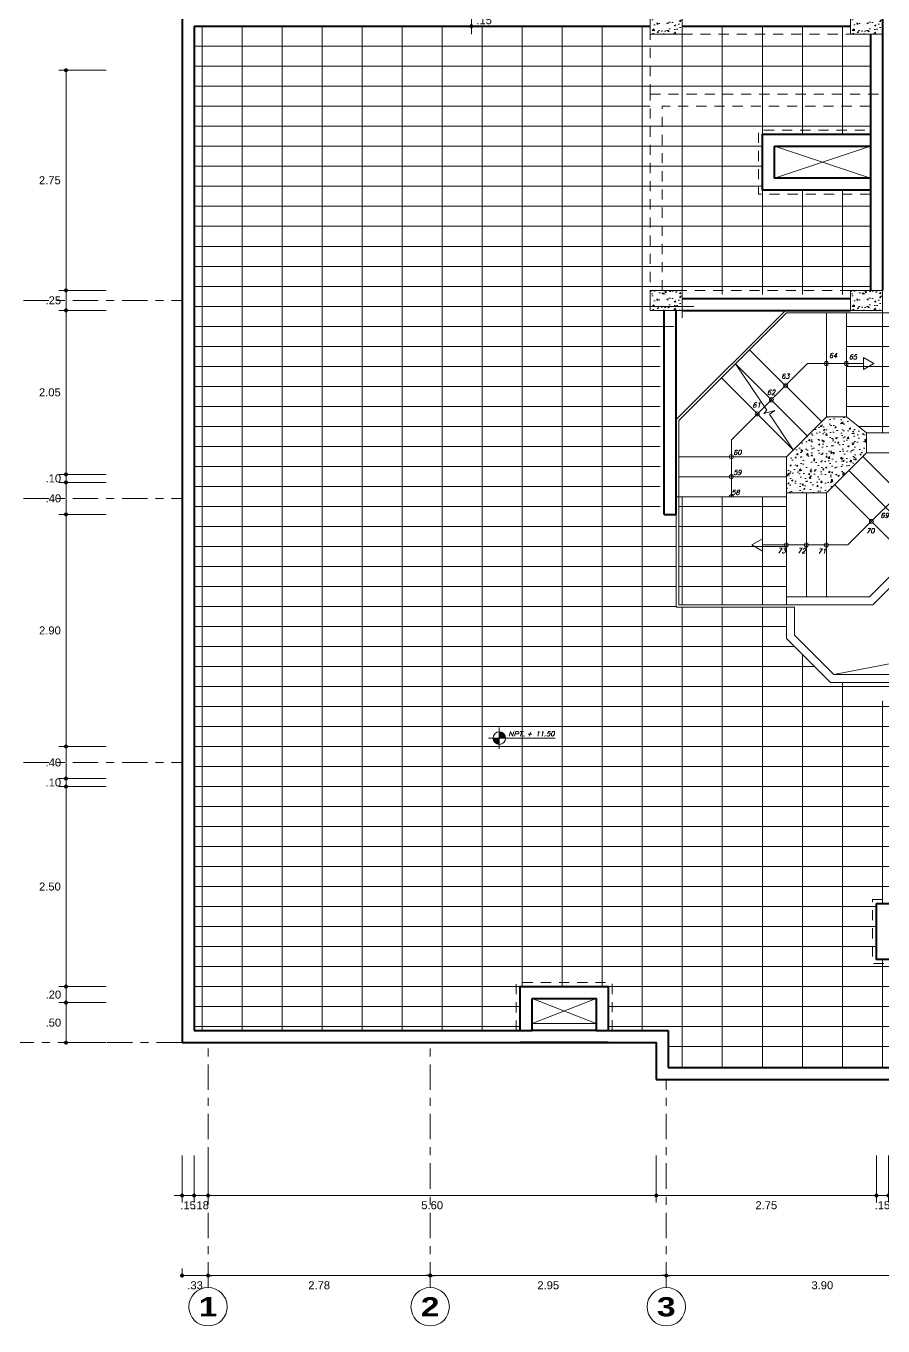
# Model space of a CAD drawing. Header units: millimetres. Extents: x 2178 to 2304, y 1220 to 1359.
# Drawn here: x 2251.16 to 2261.87, y 1327.38 to 1343.62 of the extents above; entities that cross this region are included whole.
import ezdxf
from ezdxf.enums import TextEntityAlignment as Align

# ---------------------------------------------------------------- set-up
doc = ezdxf.new("R2010")
doc.units = ezdxf.units.MM
doc.linetypes.add('CENTER', pattern=[50.8, 31.75, -6.35, 6.35, -6.35])
doc.linetypes.add('HIDDEN', pattern=[9.525, 6.35, -3.175])
doc.layers.get('0').update_dxf_attribs({"lineweight": 0})
for name, color, linetype, lineweight in [('COTAS', 40, 'Continuous', 20), ('Ejes22', 50, 'CENTER', 9), ('muros bajos', 2, 'Continuous', 25), ('PLUMA 1', 46, 'Continuous', 13), ('PLUMA 2', 94, 'Continuous', 15), ('PLUMA 4', 5, 'Continuous', 40), ('PLUMA 7', 10, 'Continuous', 0), ('PROY', 13, 'HIDDEN', 13), ('TEXTOS', 42, 'Continuous', 13)]:
    doc.layers.add(name, color=color, linetype=linetype, lineweight=lineweight)
doc.layers.add('pisos....', color=7, linetype='Continuous', lineweight=5, true_color=0x7c7f7e)
doc.styles.add('ARIAL', font='arial.ttf')
doc.styles.add('ARIALCH', font='arialbd.ttf', dxfattribs={"width": 1.25})
doc.styles.add('SIMPLEX', font='simplex.shx', dxfattribs={"width": 1.2, "oblique": 15})
doc.dimstyles.new('RPM 50', dxfattribs={"dimtxt": 0.1, "dimasz": 0.05, "dimexe": 0.0885, "dimexo": 0.1535, "dimgap": 0.071, "dimtad": 2, "dimtih": 1, "dimtoh": 1, "dimzin": 4, "dimdsep": 46, "dimtxsty": 'ARIAL', "dimblk": 'DOT', "dimcen": 0.4, "dimdle": 0.25, "dimclrd": 8, "dimclre": 8, "dimclrt": 9, "dimadec": 0, "dimazin": 0, "dimtfac": 1, "dimtix": 1, "dimtmove": 0, "dimatfit": 3, "dimldrblk": 'DOT', "dimfxl": 0.5, "dimfxlon": 1, "dimlwd": 0, "dimlwe": 0, "dimarcsym": 0})

# ---------------------------------------------------------------- blocks, each defined once
blk = doc.blocks.new('_DOT')
at = {"color": 0, "linetype": 'ByBlock'}
blk.add_line((-0.5, 0), (-1, 0), dxfattribs=at)
at = {"color": 0, "linetype": 'ByBlock', "const_width": 0.5}
blk.add_lwpolyline([(-0.25, 0, 1), (0.25, 0, 1)], format="xyb", close=True, dxfattribs=at)
blk = doc.blocks.new('*D1665')
at = {"layer": 'Defpoints', "color": 0, "transparency": 16777216}
for p in [(2253.437, 1328.006), (2256.212, 1328.006), (2256.212, 1328.006)]:
    blk.add_point(p, dxfattribs=at)
at = {"layer": 'muros bajos', "color": 8, "lineweight": 0, "transparency": 16777216}
for p, q in [((2253.437, 1328.006), (2253.437, 1328.094)), ((2256.212, 1328.006), (2256.212, 1328.094)), ((2253.487, 1328.006), (2256.162, 1328.006))]:
    blk.add_line(p, q, dxfattribs=at)
at = {"layer": 'muros bajos', "color": 8, "lineweight": 0, "transparency": 16777216, "xscale": 0.05, "yscale": 0.05, "zscale": 0.05, "rotation": 180}
blk.add_blockref('_DOT', (2253.437, 1328.006), dxfattribs=at)
at = {"layer": 'muros bajos', "color": 8, "lineweight": 0, "transparency": 16777216, "xscale": 0.05, "yscale": 0.05, "zscale": 0.05}
blk.add_blockref('_DOT', (2256.212, 1328.006), dxfattribs=at)
at = {"layer": 'muros bajos', "color": 9, "transparency": 16777216, "insert": (2254.825, 1327.884), "char_height": 0.1, "attachment_point": 5, "style": 'ARIAL'}
blk.add_mtext('2.78', dxfattribs=at)
blk = doc.blocks.new('*D1717')
at = {"layer": 'Defpoints', "color": 0, "transparency": 16777216}
for p in [(2256.212, 1328.006), (2259.162, 1328.006), (2259.162, 1328.006)]:
    blk.add_point(p, dxfattribs=at)
at = {"layer": 'muros bajos', "color": 8, "lineweight": 0, "transparency": 16777216}
for p, q in [((2256.212, 1328.006), (2256.212, 1328.094)), ((2259.162, 1328.006), (2259.162, 1328.094)), ((2256.262, 1328.006), (2259.112, 1328.006))]:
    blk.add_line(p, q, dxfattribs=at)
at = {"layer": 'muros bajos', "color": 8, "lineweight": 0, "transparency": 16777216, "xscale": 0.05, "yscale": 0.05, "zscale": 0.05, "rotation": 180}
blk.add_blockref('_DOT', (2256.212, 1328.006), dxfattribs=at)
at = {"layer": 'muros bajos', "color": 8, "lineweight": 0, "transparency": 16777216, "xscale": 0.05, "yscale": 0.05, "zscale": 0.05}
blk.add_blockref('_DOT', (2259.162, 1328.006), dxfattribs=at)
at = {"layer": 'muros bajos', "color": 9, "transparency": 16777216, "insert": (2257.687, 1327.884), "char_height": 0.1, "attachment_point": 5, "style": 'ARIAL'}
blk.add_mtext('2.95', dxfattribs=at)
blk = doc.blocks.new('*D1718')
at = {"layer": 'Defpoints', "color": 0, "transparency": 16777216}
for p in [(2259.162, 1328.006), (2263.062, 1328.006), (2263.062, 1328.006)]:
    blk.add_point(p, dxfattribs=at)
at = {"layer": 'muros bajos', "color": 8, "lineweight": 0, "transparency": 16777216}
for p, q in [((2259.162, 1328.006), (2259.162, 1328.094)), ((2263.062, 1328.006), (2263.062, 1328.094)), ((2259.212, 1328.006), (2263.012, 1328.006))]:
    blk.add_line(p, q, dxfattribs=at)
at = {"layer": 'muros bajos', "color": 8, "lineweight": 0, "transparency": 16777216, "xscale": 0.05, "yscale": 0.05, "zscale": 0.05, "rotation": 180}
blk.add_blockref('_DOT', (2259.162, 1328.006), dxfattribs=at)
at = {"layer": 'muros bajos', "color": 8, "lineweight": 0, "transparency": 16777216, "xscale": 0.05, "yscale": 0.05, "zscale": 0.05}
blk.add_blockref('_DOT', (2263.062, 1328.006), dxfattribs=at)
at = {"layer": 'muros bajos', "color": 9, "transparency": 16777216, "insert": (2261.112, 1327.884), "char_height": 0.1, "attachment_point": 5, "style": 'ARIAL'}
blk.add_mtext('3.90', dxfattribs=at)
blk = doc.blocks.new('*D1671')
at = {"color": 8, "lineweight": 0, "transparency": 16777216}
for p, q in [((2253.112, 1328.006), (2253.112, 1328.094)), ((2253.387, 1328.006), (2253.162, 1328.006)), ((2253.437, 1328.006), (2253.437, 1327.917))]:
    blk.add_line(p, q, dxfattribs=at)
at = {"layer": 'Defpoints', "color": 0, "transparency": 16777216}
for p in [(2253.112, 1328.006), (2253.112, 1328.006), (2253.437, 1328.006)]:
    blk.add_point(p, dxfattribs=at)
at = {"color": 8, "lineweight": 0, "transparency": 16777216, "xscale": 0.05, "yscale": 0.05, "zscale": 0.05, "rotation": 180}
blk.add_blockref('_DOT', (2253.112, 1328.006), dxfattribs=at)
at = {"color": 8, "lineweight": 0, "transparency": 16777216, "xscale": 0.05, "yscale": 0.05, "zscale": 0.05}
blk.add_blockref('_DOT', (2253.437, 1328.006), dxfattribs=at)
at = {"color": 9, "transparency": 16777216, "insert": (2253.275, 1327.884), "char_height": 0.1, "attachment_point": 5, "style": 'ARIAL'}
blk.add_mtext('.33', dxfattribs=at)
blk = doc.blocks.new('*D1736')
at = {"color": 8, "lineweight": 0, "transparency": 16777216}
for p, q in [((2259.037, 1329.506), (2259.037, 1328.917)), ((2261.787, 1329.506), (2261.787, 1328.917)), ((2259.087, 1329.006), (2261.737, 1329.006))]:
    blk.add_line(p, q, dxfattribs=at)
at = {"layer": 'Defpoints', "color": 0, "transparency": 16777216}
for p in [(2261.787, 1330.599), (2259.037, 1330.456), (2261.787, 1329.006)]:
    blk.add_point(p, dxfattribs=at)
at = {"color": 8, "lineweight": 0, "transparency": 16777216, "xscale": 0.05, "yscale": 0.05, "zscale": 0.05, "rotation": 180}
blk.add_blockref('_DOT', (2259.037, 1329.006), dxfattribs=at)
at = {"color": 8, "lineweight": 0, "transparency": 16777216, "xscale": 0.05, "yscale": 0.05, "zscale": 0.05}
blk.add_blockref('_DOT', (2261.787, 1329.006), dxfattribs=at)
at = {"color": 9, "transparency": 16777216, "insert": (2260.412, 1328.884), "char_height": 0.1, "attachment_point": 5, "style": 'ARIAL'}
blk.add_mtext('2.75', dxfattribs=at)
blk = doc.blocks.new('*D1672')
at = {"color": 8, "lineweight": 0, "transparency": 16777216}
for p, q in [((2261.787, 1329.506), (2261.787, 1328.917)), ((2261.937, 1329.506), (2261.937, 1328.917)), ((2261.737, 1329.006), (2261.687, 1329.006)), ((2261.787, 1329.006), (2261.937, 1329.006)), ((2261.987, 1329.006), (2262.037, 1329.006))]:
    blk.add_line(p, q, dxfattribs=at)
at = {"layer": 'Defpoints', "color": 0, "transparency": 16777216}
for p in [(2261.787, 1330.599), (2261.937, 1330.599), (2261.937, 1329.006)]:
    blk.add_point(p, dxfattribs=at)
at = {"color": 8, "lineweight": 0, "transparency": 16777216, "xscale": 0.05, "yscale": 0.05, "zscale": 0.05}
blk.add_blockref('_DOT', (2261.787, 1329.006), dxfattribs=at)
at = {"color": 8, "lineweight": 0, "transparency": 16777216, "xscale": 0.05, "yscale": 0.05, "zscale": 0.05, "rotation": 180}
blk.add_blockref('_DOT', (2261.937, 1329.006), dxfattribs=at)
at = {"color": 9, "transparency": 16777216, "insert": (2261.862, 1328.884), "char_height": 0.1, "attachment_point": 5, "style": 'ARIAL'}
blk.add_mtext('.15', dxfattribs=at)
blk = doc.blocks.new('*D1682')
at = {"color": 8, "lineweight": 0, "transparency": 16777216}
for p, q in [((2252.162, 1331.416), (2251.574, 1331.416)), ((2251.662, 1330.966), (2251.662, 1331.366)), ((2252.162, 1330.916), (2251.574, 1330.916))]:
    blk.add_line(p, q, dxfattribs=at)
at = {"layer": 'Defpoints', "color": 0, "transparency": 16777216}
for p in [(2251.662, 1331.416), (2253.187, 1331.416), (2253.187, 1330.916)]:
    blk.add_point(p, dxfattribs=at)
at = {"color": 8, "lineweight": 0, "transparency": 16777216, "xscale": 0.05, "yscale": 0.05, "zscale": 0.05}
for p, rotation in [((2251.662, 1331.416), 90), ((2251.662, 1330.916), 270)]:
    blk.add_blockref('_DOT', p, dxfattribs=dict(at, rotation=rotation))
at = {"color": 9, "transparency": 16777216, "insert": (2251.504, 1331.166), "char_height": 0.1, "attachment_point": 5, "style": 'ARIAL'}
blk.add_mtext('.50', dxfattribs=at)
blk = doc.blocks.new('*D1683')
at = {"color": 8, "lineweight": 0, "transparency": 16777216}
for p, q in [((2251.662, 1331.666), (2251.662, 1331.716)), ((2252.162, 1331.616), (2251.574, 1331.616)), ((2251.662, 1331.416), (2251.662, 1331.616)), ((2252.162, 1331.416), (2251.574, 1331.416)), ((2251.662, 1331.366), (2251.662, 1331.316))]:
    blk.add_line(p, q, dxfattribs=at)
at = {"layer": 'Defpoints', "color": 0, "transparency": 16777216}
for p in [(2251.662, 1331.616), (2253.112, 1331.616), (2253.187, 1331.416)]:
    blk.add_point(p, dxfattribs=at)
at = {"color": 8, "lineweight": 0, "transparency": 16777216, "xscale": 0.05, "yscale": 0.05, "zscale": 0.05}
for p, rotation in [((2251.662, 1331.616), 270), ((2251.662, 1331.416), 90)]:
    blk.add_blockref('_DOT', p, dxfattribs=dict(at, rotation=rotation))
at = {"color": 9, "transparency": 16777216, "insert": (2251.504, 1331.516), "char_height": 0.1, "attachment_point": 5, "style": 'ARIAL'}
blk.add_mtext('.20', dxfattribs=at)
blk = doc.blocks.new('*D1684')
at = {"color": 8, "lineweight": 0, "transparency": 16777216}
for p, q in [((2252.162, 1334.116), (2251.574, 1334.116)), ((2251.662, 1331.666), (2251.662, 1334.066)), ((2252.162, 1331.616), (2251.574, 1331.616))]:
    blk.add_line(p, q, dxfattribs=at)
at = {"layer": 'Defpoints', "color": 0, "transparency": 16777216}
for p in [(2251.662, 1334.116), (2253.112, 1334.116), (2253.112, 1331.616)]:
    blk.add_point(p, dxfattribs=at)
at = {"color": 8, "lineweight": 0, "transparency": 16777216, "xscale": 0.05, "yscale": 0.05, "zscale": 0.05}
for p, rotation in [((2251.662, 1334.116), 90), ((2251.662, 1331.616), 270)]:
    blk.add_blockref('_DOT', p, dxfattribs=dict(at, rotation=rotation))
at = {"color": 9, "transparency": 16777216, "insert": (2251.461, 1332.866), "char_height": 0.1, "attachment_point": 5, "style": 'ARIAL'}
blk.add_mtext('2.50', dxfattribs=at)
blk = doc.blocks.new('*D1685')
at = {"color": 8, "lineweight": 0, "transparency": 16777216}
for p, q in [((2251.662, 1334.266), (2251.662, 1334.316)), ((2252.162, 1334.216), (2251.574, 1334.216)), ((2252.162, 1334.116), (2251.574, 1334.116)), ((2251.662, 1334.116), (2251.662, 1334.216)), ((2251.662, 1334.066), (2251.662, 1334.016))]:
    blk.add_line(p, q, dxfattribs=at)
at = {"layer": 'Defpoints', "color": 0, "transparency": 16777216}
for p in [(2251.662, 1334.216), (2253.112, 1334.116), (2253.187, 1334.216)]:
    blk.add_point(p, dxfattribs=at)
at = {"color": 8, "lineweight": 0, "transparency": 16777216, "xscale": 0.05, "yscale": 0.05, "zscale": 0.05}
for p, rotation in [((2251.662, 1334.216), 270), ((2251.662, 1334.116), 90)]:
    blk.add_blockref('_DOT', p, dxfattribs=dict(at, rotation=rotation))
at = {"color": 9, "transparency": 16777216, "insert": (2251.504, 1334.166), "char_height": 0.1, "attachment_point": 5, "style": 'ARIAL'}
blk.add_mtext('.10', dxfattribs=at)
blk = doc.blocks.new('*D1686')
at = {"color": 8, "lineweight": 0, "transparency": 16777216}
for p, q in [((2252.162, 1334.616), (2251.574, 1334.616)), ((2251.662, 1334.266), (2251.662, 1334.566)), ((2252.162, 1334.216), (2251.574, 1334.216))]:
    blk.add_line(p, q, dxfattribs=at)
at = {"layer": 'Defpoints', "color": 0, "transparency": 16777216}
for p in [(2251.662, 1334.616), (2253.187, 1334.616), (2253.187, 1334.216)]:
    blk.add_point(p, dxfattribs=at)
at = {"color": 8, "lineweight": 0, "transparency": 16777216, "xscale": 0.05, "yscale": 0.05, "zscale": 0.05}
for p, rotation in [((2251.662, 1334.616), 90), ((2251.662, 1334.216), 270)]:
    blk.add_blockref('_DOT', p, dxfattribs=dict(at, rotation=rotation))
at = {"color": 9, "transparency": 16777216, "insert": (2251.504, 1334.416), "char_height": 0.1, "attachment_point": 5, "style": 'ARIAL'}
blk.add_mtext('.40', dxfattribs=at)
blk = doc.blocks.new('*D1687')
at = {"color": 8, "lineweight": 0, "transparency": 16777216}
for p, q in [((2252.162, 1337.516), (2251.574, 1337.516)), ((2251.662, 1334.666), (2251.662, 1337.466)), ((2252.162, 1334.616), (2251.574, 1334.616))]:
    blk.add_line(p, q, dxfattribs=at)
at = {"layer": 'Defpoints', "color": 0, "transparency": 16777216}
for p in [(2251.662, 1337.516), (2253.187, 1337.516), (2253.187, 1334.616)]:
    blk.add_point(p, dxfattribs=at)
at = {"color": 8, "lineweight": 0, "transparency": 16777216, "xscale": 0.05, "yscale": 0.05, "zscale": 0.05}
for p, rotation in [((2251.662, 1337.516), 90), ((2251.662, 1334.616), 270)]:
    blk.add_blockref('_DOT', p, dxfattribs=dict(at, rotation=rotation))
at = {"color": 9, "transparency": 16777216, "insert": (2251.461, 1336.066), "char_height": 0.1, "attachment_point": 5, "style": 'ARIAL'}
blk.add_mtext('2.90', dxfattribs=at)
blk = doc.blocks.new('*D1688')
at = {"color": 8, "lineweight": 0, "transparency": 16777216}
for p, q in [((2252.162, 1337.916), (2251.574, 1337.916)), ((2251.662, 1337.566), (2251.662, 1337.866)), ((2252.162, 1337.516), (2251.574, 1337.516))]:
    blk.add_line(p, q, dxfattribs=at)
at = {"layer": 'Defpoints', "color": 0, "transparency": 16777216}
for p in [(2251.662, 1337.916), (2253.187, 1337.916), (2253.187, 1337.516)]:
    blk.add_point(p, dxfattribs=at)
at = {"color": 8, "lineweight": 0, "transparency": 16777216, "xscale": 0.05, "yscale": 0.05, "zscale": 0.05}
for p, rotation in [((2251.662, 1337.916), 90), ((2251.662, 1337.516), 270)]:
    blk.add_blockref('_DOT', p, dxfattribs=dict(at, rotation=rotation))
at = {"color": 9, "transparency": 16777216, "insert": (2251.504, 1337.716), "char_height": 0.1, "attachment_point": 5, "style": 'ARIAL'}
blk.add_mtext('.40', dxfattribs=at)
blk = doc.blocks.new('*D1689')
at = {"color": 8, "lineweight": 0, "transparency": 16777216}
for p, q in [((2252.162, 1338.016), (2251.574, 1338.016)), ((2251.662, 1338.066), (2251.662, 1338.116)), ((2251.662, 1337.916), (2251.662, 1338.016)), ((2252.162, 1337.916), (2251.574, 1337.916)), ((2251.662, 1337.866), (2251.662, 1337.816))]:
    blk.add_line(p, q, dxfattribs=at)
at = {"layer": 'Defpoints', "color": 0, "transparency": 16777216}
for p in [(2251.662, 1338.016), (2253.112, 1338.016), (2253.187, 1337.916)]:
    blk.add_point(p, dxfattribs=at)
at = {"color": 8, "lineweight": 0, "transparency": 16777216, "xscale": 0.05, "yscale": 0.05, "zscale": 0.05}
for p, rotation in [((2251.662, 1338.016), 270), ((2251.662, 1337.916), 90)]:
    blk.add_blockref('_DOT', p, dxfattribs=dict(at, rotation=rotation))
at = {"color": 9, "transparency": 16777216, "insert": (2251.504, 1337.966), "char_height": 0.1, "attachment_point": 5, "style": 'ARIAL'}
blk.add_mtext('.10', dxfattribs=at)
blk = doc.blocks.new('*D1690')
at = {"color": 8, "lineweight": 0, "transparency": 16777216}
for p, q in [((2252.162, 1340.066), (2251.574, 1340.066)), ((2251.662, 1338.066), (2251.662, 1340.016)), ((2252.162, 1338.016), (2251.574, 1338.016))]:
    blk.add_line(p, q, dxfattribs=at)
at = {"layer": 'Defpoints', "color": 0, "transparency": 16777216}
for p in [(2251.662, 1340.066), (2253.587, 1340.066), (2253.112, 1338.016)]:
    blk.add_point(p, dxfattribs=at)
at = {"color": 8, "lineweight": 0, "transparency": 16777216, "xscale": 0.05, "yscale": 0.05, "zscale": 0.05}
for p, rotation in [((2251.662, 1340.066), 90), ((2251.662, 1338.016), 270)]:
    blk.add_blockref('_DOT', p, dxfattribs=dict(at, rotation=rotation))
at = {"color": 9, "transparency": 16777216, "insert": (2251.46, 1339.041), "char_height": 0.1, "attachment_point": 5, "style": 'ARIAL'}
blk.add_mtext('2.05', dxfattribs=at)
blk = doc.blocks.new('*D1691')
at = {"color": 8, "lineweight": 0, "transparency": 16777216}
for p, q in [((2252.162, 1340.316), (2251.574, 1340.316)), ((2251.662, 1340.116), (2251.662, 1340.266)), ((2252.162, 1340.066), (2251.574, 1340.066))]:
    blk.add_line(p, q, dxfattribs=at)
at = {"layer": 'Defpoints', "color": 0, "transparency": 16777216}
for p in [(2251.662, 1340.316), (2253.587, 1340.316), (2253.587, 1340.066)]:
    blk.add_point(p, dxfattribs=at)
at = {"color": 8, "lineweight": 0, "transparency": 16777216, "xscale": 0.05, "yscale": 0.05, "zscale": 0.05}
for p, rotation in [((2251.662, 1340.316), 90), ((2251.662, 1340.066), 270)]:
    blk.add_blockref('_DOT', p, dxfattribs=dict(at, rotation=rotation))
at = {"color": 9, "transparency": 16777216, "insert": (2251.503, 1340.191), "char_height": 0.1, "attachment_point": 5, "style": 'ARIAL'}
blk.add_mtext('.25', dxfattribs=at)
blk = doc.blocks.new('*D1692')
at = {"color": 8, "lineweight": 0, "transparency": 16777216}
for p, q in [((2252.162, 1343.066), (2251.574, 1343.066)), ((2251.662, 1340.366), (2251.662, 1343.016)), ((2252.162, 1340.316), (2251.574, 1340.316))]:
    blk.add_line(p, q, dxfattribs=at)
at = {"layer": 'Defpoints', "color": 0, "transparency": 16777216}
for p in [(2251.662, 1343.066), (2253.112, 1343.066), (2253.587, 1340.316)]:
    blk.add_point(p, dxfattribs=at)
at = {"color": 8, "lineweight": 0, "transparency": 16777216, "xscale": 0.05, "yscale": 0.05, "zscale": 0.05}
for p, rotation in [((2251.662, 1343.066), 90), ((2251.662, 1340.316), 270)]:
    blk.add_blockref('_DOT', p, dxfattribs=dict(at, rotation=rotation))
at = {"color": 9, "transparency": 16777216, "insert": (2251.46, 1341.691), "char_height": 0.1, "attachment_point": 5, "style": 'ARIAL'}
blk.add_mtext('2.75', dxfattribs=at)
blk = doc.blocks.new('*D1746')
at = {"color": 8, "lineweight": 0, "transparency": 16777216}
for p, q in [((2256.727, 1343.816), (2256.727, 1343.866)), ((2256.727, 1343.766), (2256.816, 1343.766)), ((2256.727, 1343.616), (2256.727, 1343.766)), ((2256.727, 1343.616), (2256.816, 1343.616)), ((2256.727, 1343.566), (2256.727, 1343.516))]:
    blk.add_line(p, q, dxfattribs=at)
at = {"layer": 'Defpoints', "color": 0, "transparency": 16777216}
for p in [(2256.727, 1343.766), (2256.727, 1343.766), (2256.727, 1343.616)]:
    blk.add_point(p, dxfattribs=at)
at = {"color": 8, "lineweight": 0, "transparency": 16777216, "xscale": 0.05, "yscale": 0.05, "zscale": 0.05}
for p, rotation in [((2256.727, 1343.766), 270), ((2256.727, 1343.616), 90)]:
    blk.add_blockref('_DOT', p, dxfattribs=dict(at, rotation=rotation))
at = {"color": 9, "transparency": 16777216, "insert": (2256.886, 1343.691), "char_height": 0.1, "attachment_point": 5, "style": 'ARIAL'}
blk.add_mtext('.15', dxfattribs=at)
blk = doc.blocks.new('N')
at = {"linetype": 'Continuous'}
h = blk.add_hatch(color=256, dxfattribs=at)
h.paths.add_polyline_path([(0, 0.1), (0, 0), (0.1, 0, 0.414214)])
h.paths.add_polyline_path([(-0.1, 0, 0.414214), (0, -0.1), (0, 0)])
for points in [[(-0.17, 0), (0.887, 0)], [(0, 0.17), (0, -0.17)]]:
    blk.add_lwpolyline(points)
blk.add_circle((0, 0), 0.1)
at = {"color": 64, "style": 'SIMPLEX', "oblique": 15, "width": 1.2}
blk.add_text('NPT.', height=0.075, dxfattribs=at).set_placement((0.14, 0.031))
at = {"color": 64, "style": 'SIMPLEX', "oblique": 15, "width": 1.062312}
blk.add_attdef('NIV', text='', height=0.075, dxfattribs=at).set_placement((0.435, 0.031), (0.875, 0.031), align=Align.FIT)
blk = doc.blocks.new('*D1747')
at = {"color": 8, "lineweight": 0, "transparency": 16777216}
for p, q in [((2253.112, 1329.506), (2253.112, 1328.917)), ((2253.262, 1329.506), (2253.262, 1328.917)), ((2253.062, 1329.006), (2253.012, 1329.006)), ((2253.112, 1329.006), (2253.262, 1329.006)), ((2253.312, 1329.006), (2253.362, 1329.006))]:
    blk.add_line(p, q, dxfattribs=at)
at = {"layer": 'Defpoints', "color": 0, "transparency": 16777216}
for p in [(2253.262, 1331.066), (2253.112, 1330.916), (2253.262, 1329.006)]:
    blk.add_point(p, dxfattribs=at)
at = {"color": 8, "lineweight": 0, "transparency": 16777216, "xscale": 0.05, "yscale": 0.05, "zscale": 0.05}
blk.add_blockref('_DOT', (2253.112, 1329.006), dxfattribs=at)
at = {"color": 8, "lineweight": 0, "transparency": 16777216, "xscale": 0.05, "yscale": 0.05, "zscale": 0.05, "rotation": 180}
blk.add_blockref('_DOT', (2253.262, 1329.006), dxfattribs=at)
at = {"color": 9, "transparency": 16777216, "insert": (2253.187, 1328.884), "char_height": 0.1, "attachment_point": 5, "style": 'ARIAL'}
blk.add_mtext('.15', dxfattribs=at)
blk = doc.blocks.new('*D1748')
at = {"color": 8, "lineweight": 0, "transparency": 16777216}
for p, q in [((2253.262, 1329.506), (2253.262, 1328.917)), ((2253.437, 1329.506), (2253.437, 1328.917)), ((2253.212, 1329.006), (2253.162, 1329.006)), ((2253.262, 1329.006), (2253.437, 1329.006)), ((2253.487, 1329.006), (2253.537, 1329.006))]:
    blk.add_line(p, q, dxfattribs=at)
at = {"layer": 'Defpoints', "color": 0, "transparency": 16777216}
for p in [(2253.262, 1331.066), (2253.437, 1330.916), (2253.437, 1329.006)]:
    blk.add_point(p, dxfattribs=at)
at = {"color": 8, "lineweight": 0, "transparency": 16777216, "xscale": 0.05, "yscale": 0.05, "zscale": 0.05}
blk.add_blockref('_DOT', (2253.262, 1329.006), dxfattribs=at)
at = {"color": 8, "lineweight": 0, "transparency": 16777216, "xscale": 0.05, "yscale": 0.05, "zscale": 0.05, "rotation": 180}
blk.add_blockref('_DOT', (2253.437, 1329.006), dxfattribs=at)
at = {"color": 9, "transparency": 16777216, "insert": (2253.35, 1328.884), "char_height": 0.1, "attachment_point": 5, "style": 'ARIAL'}
blk.add_mtext('.18', dxfattribs=at)
blk = doc.blocks.new('*D1749')
at = {"color": 8, "lineweight": 0, "transparency": 16777216}
for p, q in [((2253.437, 1329.506), (2253.437, 1328.917)), ((2259.037, 1329.506), (2259.037, 1328.917)), ((2253.487, 1329.006), (2258.987, 1329.006))]:
    blk.add_line(p, q, dxfattribs=at)
at = {"layer": 'Defpoints', "color": 0, "transparency": 16777216}
for p in [(2253.437, 1330.916), (2259.037, 1330.916), (2259.037, 1329.006)]:
    blk.add_point(p, dxfattribs=at)
at = {"color": 8, "lineweight": 0, "transparency": 16777216, "xscale": 0.05, "yscale": 0.05, "zscale": 0.05, "rotation": 180}
blk.add_blockref('_DOT', (2253.437, 1329.006), dxfattribs=at)
at = {"color": 8, "lineweight": 0, "transparency": 16777216, "xscale": 0.05, "yscale": 0.05, "zscale": 0.05}
blk.add_blockref('_DOT', (2259.037, 1329.006), dxfattribs=at)
at = {"color": 9, "transparency": 16777216, "insert": (2256.237, 1328.884), "char_height": 0.1, "attachment_point": 5, "style": 'ARIAL'}
blk.add_mtext('5.60', dxfattribs=at)

msp = doc.modelspace()

# ---------------------------------------------------------------- hatches: boundary and pattern name
h = msp.add_hatch()
h.set_pattern_fill('AR-CONC', color=256, scale=0.001)
h.set_pattern_definition([(50, (1090.37915, -427.16053), (0.182184669, -0.015939086), [0.01905, -0.20955]), (355, (1090.37915, -427.16053), (-0.035243421, 0.191056845), [0.01524, -0.167640584]), (100.451445, (1090.39433, -427.16186), (0.146941247, 0.175117752), [0.016190009, -0.178090245]), (46.1842, (1090.37915, -427.10973), (0.27107904, -0.042042328), [0.028575, -0.314325]), (96.635558, (1090.40174, -427.11323), (0.237404134, 0.247426125), [0.024285023, -0.267135608]), (351.184151, (1090.37915, -427.10973), (0.237404134, 0.247426125), [0.022859967, -0.251459732]), (21, (1090.40455, -427.12243), (0.151614391, -0.102265198), [0.01905, -0.20955]), (326, (1090.40455, -427.12243), (0.061802028, 0.184187966), [0.01524, -0.16764]), (71.451445, (1090.41718, -427.13095), (0.21341642, 0.081922769), [0.016190009, -0.178089938]), (37.5, (1090.37915, -427.16053), (0.0030886033, 0.0845550389), [0, -0.165608, 0, -0.17018, 0, -0.168275]), (7.5, (1090.37915, -427.16053), (0.0668196625, 0.100180575), [0, -0.097028, 0, -0.161798, 0, -0.064135]), (327.5, (1090.32251, -427.16053), (0.1355905952, -0.005728744), [0, -0.0635, 0, -0.19812, 0, -0.26289]), (317.5, (1090.29711, -427.16053), (0.1481291814, 0.025426491), [0, -0.08255, 0, -0.131572, 0, -0.18669])])
h.paths.add_polyline_path([(2259.362, 1343.516), (2259.362, 1343.766), (2258.962, 1343.766), (2258.962, 1343.516)])
h = msp.add_hatch()
h.set_pattern_fill('AR-CONC', color=256, scale=0.001)
h.set_pattern_definition([(50, (1092.87915, -427.16053), (0.182184669, -0.015939086), [0.01905, -0.20955]), (355, (1092.87915, -427.16053), (-0.035243421, 0.191056845), [0.01524, -0.167640584]), (100.451445, (1092.89433, -427.16186), (0.146941247, 0.175117752), [0.016190009, -0.178090245]), (46.1842, (1092.87915, -427.10973), (0.27107904, -0.042042328), [0.028575, -0.314325]), (96.635558, (1092.90174, -427.11323), (0.237404134, 0.247426125), [0.024285023, -0.267135608]), (351.184151, (1092.87915, -427.10973), (0.237404134, 0.247426125), [0.022859967, -0.251459732]), (21, (1092.90455, -427.12243), (0.151614391, -0.102265198), [0.01905, -0.20955]), (326, (1092.90455, -427.12243), (0.061802028, 0.184187966), [0.01524, -0.16764]), (71.451445, (1092.91718, -427.13095), (0.21341642, 0.081922769), [0.016190009, -0.178089938]), (37.5, (1092.87915, -427.16053), (0.0030886033, 0.0845550389), [0, -0.165608, 0, -0.17018, 0, -0.168275]), (7.5, (1092.87915, -427.16053), (0.0668196625, 0.100180575), [0, -0.097028, 0, -0.161798, 0, -0.064135]), (327.5, (1092.82251, -427.16053), (0.1355905952, -0.005728744), [0, -0.0635, 0, -0.19812, 0, -0.26289]), (317.5, (1092.79711, -427.16053), (0.1481291814, 0.025426491), [0, -0.08255, 0, -0.131572, 0, -0.18669])])
h.paths.add_polyline_path([(2261.862, 1343.516), (2261.862, 1343.766), (2261.462, 1343.766), (2261.462, 1343.516)])
h = msp.add_hatch()
h.set_pattern_fill('AR-CONC', color=256, scale=0.001)
h.set_pattern_definition([(50, (1090.37915, -430.61053), (0.182184669, -0.015939086), [0.01905, -0.20955]), (355, (1090.37915, -430.61053), (-0.035243421, 0.191056845), [0.01524, -0.167640584]), (100.451445, (1090.39433, -430.61186), (0.146941247, 0.175117752), [0.016190009, -0.178090245]), (46.1842, (1090.37915, -430.55973), (0.27107904, -0.042042328), [0.028575, -0.314325]), (96.635558, (1090.40174, -430.56323), (0.237404134, 0.247426125), [0.024285023, -0.267135608]), (351.184151, (1090.37915, -430.55973), (0.237404134, 0.247426125), [0.022859967, -0.251459732]), (21, (1090.40455, -430.57243), (0.151614391, -0.102265198), [0.01905, -0.20955]), (326, (1090.40455, -430.57243), (0.061802028, 0.184187966), [0.01524, -0.16764]), (71.451445, (1090.41718, -430.58095), (0.21341642, 0.081922769), [0.016190009, -0.178089938]), (37.5, (1090.37915, -430.61053), (0.0030886033, 0.0845550389), [0, -0.165608, 0, -0.17018, 0, -0.168275]), (7.5, (1090.37915, -430.61053), (0.0668196625, 0.100180575), [0, -0.097028, 0, -0.161798, 0, -0.064135]), (327.5, (1090.32251, -430.61053), (0.1355905952, -0.005728744), [0, -0.0635, 0, -0.19812, 0, -0.26289]), (317.5, (1090.29711, -430.61053), (0.1481291814, 0.025426491), [0, -0.08255, 0, -0.131572, 0, -0.18669])])
h.paths.add_polyline_path([(2259.362, 1340.066), (2259.362, 1340.316), (2258.962, 1340.316), (2258.962, 1340.066)])
h = msp.add_hatch()
h.set_pattern_fill('AR-CONC', color=256, scale=0.001)
h.set_pattern_definition([(50, (1092.87915, -430.61053), (0.182184669, -0.015939086), [0.01905, -0.20955]), (355, (1092.87915, -430.61053), (-0.035243421, 0.191056845), [0.01524, -0.167640584]), (100.451445, (1092.89433, -430.61186), (0.146941247, 0.175117752), [0.016190009, -0.178090245]), (46.1842, (1092.87915, -430.55973), (0.27107904, -0.042042328), [0.028575, -0.314325]), (96.635558, (1092.90174, -430.56323), (0.237404134, 0.247426125), [0.024285023, -0.267135608]), (351.184151, (1092.87915, -430.55973), (0.237404134, 0.247426125), [0.022859967, -0.251459732]), (21, (1092.90455, -430.57243), (0.151614391, -0.102265198), [0.01905, -0.20955]), (326, (1092.90455, -430.57243), (0.061802028, 0.184187966), [0.01524, -0.16764]), (71.451445, (1092.91718, -430.58095), (0.21341642, 0.081922769), [0.016190009, -0.178089938]), (37.5, (1092.87915, -430.61053), (0.0030886033, 0.0845550389), [0, -0.165608, 0, -0.17018, 0, -0.168275]), (7.5, (1092.87915, -430.61053), (0.0668196625, 0.100180575), [0, -0.097028, 0, -0.161798, 0, -0.064135]), (327.5, (1092.82251, -430.61053), (0.1355905952, -0.005728744), [0, -0.0635, 0, -0.19812, 0, -0.26289]), (317.5, (1092.79711, -430.61053), (0.1481291814, 0.025426491), [0, -0.08255, 0, -0.131572, 0, -0.18669])])
h.paths.add_polyline_path([(2261.862, 1340.066), (2261.862, 1340.316), (2261.462, 1340.316), (2261.462, 1340.066)])
h = msp.add_hatch()
h.set_pattern_fill('AR-CONC', color=256, scale=0.001)
h.set_pattern_definition([(50, (1087.42915, -427.16053), (0.182184669, -0.015939086), [0.01905, -0.20955]), (355, (1087.42915, -427.16053), (-0.035243421, 0.191056845), [0.01524, -0.167640584]), (100.451445, (1087.44433, -427.16186), (0.146941247, 0.175117752), [0.016190009, -0.178090245]), (46.1842, (1087.42915, -427.10973), (0.27107904, -0.042042328), [0.028575, -0.314325]), (96.635558, (1087.45174, -427.11323), (0.237404134, 0.247426125), [0.024285023, -0.267135608]), (351.184151, (1087.42915, -427.10973), (0.237404134, 0.247426125), [0.022859967, -0.251459732]), (21, (1087.45455, -427.12243), (0.151614391, -0.102265198), [0.01905, -0.20955]), (326, (1087.45455, -427.12243), (0.061802028, 0.184187966), [0.01524, -0.16764]), (71.451445, (1087.46718, -427.13095), (0.21341642, 0.081922769), [0.016190009, -0.178089938]), (37.5, (1087.42915, -427.16053), (0.0030886033, 0.0845550389), [0, -0.165608, 0, -0.17018, 0, -0.168275]), (7.5, (1087.42915, -427.16053), (0.0668196625, 0.100180575), [0, -0.097028, 0, -0.161798, 0, -0.064135]), (327.5, (1087.37251, -427.16053), (0.1355905952, -0.005728744), [0, -0.0635, 0, -0.19812, 0, -0.26289]), (317.5, (1087.34711, -427.16053), (0.1481291814, 0.025426491), [0, -0.08255, 0, -0.131572, 0, -0.18669])])
h.paths.add_polyline_path([(2261.662, 1338.286), (2261.662, 1338.536), (2261.412, 1338.737), (2261.162, 1338.737), (2260.662, 1338.237), (2260.662, 1337.786), (2261.162, 1337.786)])

# ---------------------------------------------------------------- linework, layer by layer
for points in [[(2260.512, 1341.716), (2261.712, 1342.116)], [(2261.712, 1341.716), (2260.512, 1342.116)], [(2257.487, 1331.156), (2258.287, 1331.466)], [(2258.287, 1331.156), (2257.487, 1331.466)], [(2257.487, 1331.156), (2258.287, 1331.156)]]:
    msp.add_lwpolyline(points)
at = {"layer": 'COTAS'}
for centre in [(2253.437, 1327.616), (2256.212, 1327.616), (2259.162, 1327.616)]:
    msp.add_circle(centre, 0.24, dxfattribs=at)
at = {"layer": 'Ejes22', "linetype": 'CENTER', "lineweight": 9, "ltscale": 0.01}
for points in [[(2250.512, 1340.191), (2253.112, 1340.191)], [(2250.512, 1337.716), (2253.112, 1337.716)], [(2250.512, 1334.416), (2253.112, 1334.416)], [(2253.112, 1330.916), (2250.512, 1330.916)], [(2253.437, 1327.856), (2253.437, 1330.916)], [(2256.212, 1327.856), (2256.212, 1330.916)], [(2259.162, 1327.856), (2259.162, 1330.456)]]:
    msp.add_lwpolyline(points, dxfattribs=at)
at = {"layer": 'pisos....'}
for points in [[(2253.362, 1331.066), (2253.362, 1343.616)], [(2253.862, 1331.066), (2253.862, 1343.616)], [(2254.362, 1331.066), (2254.362, 1343.616)], [(2254.862, 1331.066), (2254.862, 1343.616)], [(2255.362, 1331.066), (2255.362, 1343.616)], [(2255.862, 1331.066), (2255.862, 1343.616)], [(2256.362, 1331.066), (2256.362, 1343.616)], [(2256.862, 1331.066), (2256.862, 1343.616)], [(2257.362, 1331.616), (2257.362, 1343.616)], [(2257.862, 1331.616), (2257.862, 1343.616)], [(2258.362, 1331.616), (2258.362, 1343.616)], [(2258.862, 1331.066), (2258.862, 1343.616)], [(2259.362, 1339.973), (2259.362, 1343.516)], [(2259.862, 1340.266), (2259.862, 1343.616)], [(2260.362, 1340.266), (2260.362, 1343.616)], [(2260.862, 1342.266), (2260.862, 1343.616)], [(2261.362, 1342.266), (2261.362, 1343.616)], [(2253.262, 1343.366), (2261.712, 1343.366)], [(2253.262, 1343.116), (2261.712, 1343.116)], [(2253.262, 1342.866), (2261.712, 1342.866)], [(2253.262, 1342.616), (2258.962, 1342.616)], [(2253.262, 1342.366), (2261.712, 1342.366)], [(2253.262, 1342.116), (2260.362, 1342.116)], [(2253.262, 1341.866), (2260.362, 1341.866)], [(2253.262, 1341.616), (2260.362, 1341.616)], [(2260.862, 1340.266), (2260.862, 1341.566)], [(2261.362, 1340.266), (2261.362, 1341.566)], [(2253.262, 1341.366), (2261.712, 1341.366)], [(2253.262, 1341.116), (2261.712, 1341.116)], [(2253.262, 1340.866), (2261.712, 1340.866)], [(2253.262, 1340.616), (2261.712, 1340.616)], [(2253.262, 1340.366), (2261.712, 1340.366)], [(2253.262, 1340.116), (2259.505, 1340.116)], [(2261.862, 1338.536), (2261.862, 1340.066)], [(2253.262, 1339.866), (2259.255, 1339.866)], [(2261.412, 1339.866), (2263.282, 1339.866)], [(2253.262, 1339.616), (2259.087, 1339.616)], [(2261.412, 1339.616), (2263.282, 1339.616)], [(2253.262, 1339.366), (2259.087, 1339.366)], [(2261.412, 1339.366), (2263.282, 1339.366)], [(2253.262, 1339.116), (2259.087, 1339.116)], [(2261.412, 1339.116), (2263.282, 1339.116)], [(2253.262, 1338.866), (2259.087, 1338.866)], [(2261.412, 1338.866), (2263.282, 1338.866)], [(2253.262, 1338.616), (2259.087, 1338.616)], [(2261.254, 1335.516), (2276.712, 1338.494)], [(2261.563, 1338.616), (2263.042, 1338.616)], [(2253.262, 1338.366), (2259.087, 1338.366)], [(2253.262, 1338.116), (2259.087, 1338.116)], [(2253.262, 1337.866), (2259.087, 1337.866)], [(2259.362, 1336.386), (2259.362, 1337.737)], [(2259.862, 1336.386), (2259.862, 1337.737)], [(2260.362, 1336.386), (2260.362, 1337.737)], [(2253.262, 1337.616), (2259.087, 1337.616)], [(2259.317, 1337.616), (2260.662, 1337.616)], [(2253.262, 1337.366), (2259.287, 1337.366)], [(2259.317, 1337.366), (2260.662, 1337.366)], [(2253.262, 1337.116), (2259.287, 1337.116)], [(2259.317, 1337.116), (2260.662, 1337.116)], [(2253.262, 1336.866), (2259.287, 1336.866)], [(2259.317, 1336.866), (2260.662, 1336.866)], [(2253.262, 1336.616), (2259.287, 1336.616)], [(2259.317, 1336.616), (2260.662, 1336.616)], [(2253.262, 1336.366), (2259.287, 1336.366)], [(2259.362, 1330.606), (2259.362, 1336.356)], [(2259.862, 1330.606), (2259.862, 1336.356)], [(2260.362, 1330.606), (2260.362, 1336.356)], [(2253.262, 1336.116), (2260.662, 1336.116)], [(2253.262, 1335.866), (2260.762, 1335.866)], [(2260.862, 1330.606), (2260.862, 1335.766)], [(2253.262, 1335.616), (2261.012, 1335.616)], [(2261.362, 1330.606), (2261.362, 1335.416)], [(2253.262, 1335.366), (2280.487, 1335.366)], [(2253.262, 1335.116), (2280.487, 1335.116)], [(2261.862, 1332.656), (2261.862, 1335.186)], [(2253.262, 1334.866), (2280.487, 1334.866)], [(2253.262, 1334.616), (2280.487, 1334.616)], [(2253.262, 1334.366), (2280.487, 1334.366)], [(2253.262, 1334.116), (2280.487, 1334.116)], [(2253.262, 1333.866), (2280.487, 1333.866)], [(2253.262, 1333.616), (2280.487, 1333.616)], [(2253.262, 1333.366), (2280.487, 1333.366)], [(2253.262, 1333.116), (2280.487, 1333.116)], [(2253.262, 1332.866), (2280.487, 1332.866)], [(2253.262, 1332.616), (2261.787, 1332.616)], [(2253.262, 1332.366), (2261.787, 1332.366)], [(2253.262, 1332.116), (2261.787, 1332.116)], [(2253.262, 1331.866), (2280.487, 1331.866)], [(2261.862, 1330.606), (2261.862, 1331.956)], [(2253.262, 1331.616), (2280.487, 1331.616)], [(2253.262, 1331.366), (2257.337, 1331.366)], [(2258.437, 1331.366), (2280.487, 1331.366)], [(2253.262, 1331.116), (2257.337, 1331.116)], [(2258.437, 1331.116), (2280.487, 1331.116)], [(2259.187, 1330.866), (2280.487, 1330.866)]]:
    msp.add_lwpolyline(points, dxfattribs=at)
at = {"layer": 'PLUMA 1'}
for points in [[(2259.975, 1338.448), (2260.928, 1339.402)], [(2260.748, 1338.323), (2260.452, 1338.77), (2260.517, 1338.813), (2260.382, 1338.779), (2260.419, 1338.821), (2260.026, 1339.397)], [(2260.928, 1339.402), (2261.624, 1339.402)], [(2259.975, 1337.737), (2259.975, 1338.448)], [(2261.432, 1337.136), (2262.312, 1338.016)], [(2260.362, 1337.136), (2261.432, 1337.136)]]:
    msp.add_lwpolyline(points, dxfattribs=at)
for centre in [(2261.162, 1339.402), (2261.412, 1339.402), (2260.652, 1339.125), (2260.475, 1338.948), (2260.299, 1338.772), (2259.975, 1338.237), (2259.975, 1337.987), (2261.725, 1337.429), (2260.662, 1337.136), (2260.912, 1337.136), (2261.162, 1337.136)]:
    msp.add_circle(centre, 0.025, dxfattribs=at)
msp.add_arc((2259.975, 1337.737), 0.025, 0, 180, dxfattribs=at)
at = {"layer": 'PLUMA 2', "color": 40, "linetype": 'Continuous', "lineweight": 20, "flags": 128}
for points in [[(2259.287, 1338.701), (2260.652, 1340.066)], [(2259.317, 1338.688), (2260.665, 1340.036)], [(2260.665, 1340.036), (2263.282, 1340.036)], [(2261.162, 1338.737), (2261.162, 1340.036)], [(2261.412, 1338.737), (2261.412, 1340.036)], [(2261.101, 1338.676), (2260.203, 1339.574)], [(2260.924, 1338.499), (2260.026, 1339.397)], [(2260.748, 1338.323), (2259.85, 1339.221)], [(2259.317, 1338.688), (2259.317, 1336.386)], [(2261.662, 1338.536), (2262.962, 1338.536)], [(2259.317, 1338.237), (2260.662, 1338.237)], [(2262.538, 1337.323), (2261.619, 1338.242)], [(2261.662, 1338.286), (2262.962, 1338.286)], [(2259.317, 1337.987), (2260.662, 1337.987)], [(2262.361, 1337.146), (2261.442, 1338.065)], [(2262.185, 1336.969), (2261.265, 1337.889)], [(2259.287, 1337.737), (2260.662, 1337.737)], [(2260.662, 1337.786), (2260.662, 1336.386)], [(2260.912, 1337.786), (2260.912, 1336.486)], [(2261.162, 1337.786), (2261.162, 1336.486)], [(2261.701, 1336.486), (2262.962, 1337.747)], [(2261.742, 1336.386), (2263.062, 1337.706)], [(2259.287, 1337.516), (2259.287, 1336.356)], [(2259.287, 1336.356), (2259.862, 1336.356)], [(2259.317, 1336.386), (2261.742, 1336.386)], [(2259.862, 1336.356), (2260.762, 1336.356)], [(2260.662, 1336.486), (2261.701, 1336.486)], [(2260.662, 1336.356), (2260.662, 1335.966)], [(2260.762, 1336.356), (2260.762, 1336.007)], [(2261.212, 1335.416), (2260.662, 1335.966)], [(2261.254, 1335.516), (2260.762, 1336.007)], [(2261.212, 1335.416), (2278.562, 1335.416)], [(2261.254, 1335.516), (2278.521, 1335.516)]]:
    msp.add_lwpolyline(points, dxfattribs=at)
for points in [[(2261.756, 1339.402), (2261.624, 1339.478), (2261.624, 1339.325)], [(2260.23, 1337.136), (2260.362, 1337.212), (2260.362, 1337.059)]]:
    msp.add_lwpolyline(points, close=True, dxfattribs=at)
at = {"layer": 'PLUMA 4', "ltscale": 0.02}
for points in [[(2253.112, 1343.766), (2253.112, 1330.916)], [(2261.862, 1343.766), (2261.862, 1340.316)], [(2253.262, 1343.616), (2256.412, 1343.616)], [(2253.262, 1343.616), (2253.262, 1331.066)], [(2256.412, 1343.616), (2258.962, 1343.616)], [(2259.362, 1343.616), (2261.462, 1343.616)], [(2261.712, 1343.516), (2261.712, 1341.716)], [(2261.712, 1341.566), (2260.362, 1341.566), (2260.362, 1342.266), (2261.712, 1342.266)], [(2261.862, 1342.266), (2261.862, 1341.566)], [(2261.712, 1341.716), (2261.712, 1340.316)], [(2259.362, 1340.216), (2261.462, 1340.216)], [(2259.137, 1337.516), (2259.137, 1340.066)], [(2259.287, 1337.516), (2259.287, 1340.066)], [(2259.362, 1340.066), (2261.462, 1340.066)], [(2259.137, 1337.516), (2259.287, 1337.516)], [(2257.337, 1331.066), (2257.337, 1331.616), (2258.437, 1331.616), (2258.437, 1331.066)], [(2253.262, 1331.066), (2256.412, 1331.066)], [(2256.412, 1331.066), (2257.487, 1331.066)], [(2258.287, 1331.066), (2259.187, 1331.066)], [(2259.187, 1331.066), (2259.187, 1330.606)], [(2253.112, 1330.916), (2259.037, 1330.916)], [(2258.437, 1330.916), (2257.337, 1330.916)], [(2259.037, 1330.916), (2259.037, 1330.916), (2259.037, 1330.456)], [(2259.187, 1330.606), (2263.287, 1330.606)], [(2259.037, 1330.456), (2263.287, 1330.456)]]:
    msp.add_lwpolyline(points, dxfattribs=at)
for points in [[(2260.512, 1342.116), (2261.712, 1342.116), (2261.712, 1341.716), (2260.512, 1341.716)], [(2261.787, 1332.656), (2263.287, 1332.656), (2263.287, 1331.956), (2261.787, 1331.956)], [(2257.487, 1331.466), (2258.287, 1331.466), (2258.287, 1331.066), (2257.487, 1331.066)]]:
    msp.add_lwpolyline(points, close=True, dxfattribs=at)
at = {"layer": 'PLUMA 7'}
for points in [[(2259.362, 1343.766), (2259.362, 1343.516), (2258.962, 1343.516), (2258.962, 1343.766)], [(2261.862, 1343.766), (2261.862, 1343.516), (2261.462, 1343.516), (2261.462, 1343.766)], [(2259.362, 1340.316), (2259.362, 1340.066), (2258.962, 1340.066), (2258.962, 1340.316)], [(2261.862, 1340.316), (2261.862, 1340.066), (2261.462, 1340.066), (2261.462, 1340.316)]]:
    msp.add_lwpolyline(points, close=True, dxfattribs=at)
for points in [[(2261.462, 1340.066), (2261.862, 1340.066)], [(2260.662, 1338.237), (2261.162, 1338.737)], [(2261.162, 1338.737), (2261.412, 1338.737)], [(2261.662, 1338.286), (2261.662, 1338.536), (2261.412, 1338.737)], [(2260.662, 1338.237), (2260.662, 1337.786), (2261.162, 1337.786)], [(2261.162, 1337.786), (2261.662, 1338.286)]]:
    msp.add_lwpolyline(points, dxfattribs=at)
at = {"layer": 'PROY', "ltscale": 0.02, "flags": 128}
for points in [[(2258.962, 1342.766), (2258.962, 1343.516)], [(2259.362, 1342.766), (2259.362, 1343.516)], [(2259.362, 1343.516), (2261.462, 1343.516)], [(2259.112, 1340.316), (2259.112, 1342.616), (2261.712, 1342.616), (2261.712, 1340.316)], [(2261.712, 1341.516), (2260.312, 1341.516), (2260.312, 1342.316), (2261.712, 1342.316)], [(2259.112, 1340.276), (2259.112, 1340.28)], [(2261.462, 1340.316), (2259.362, 1340.316)], [(2261.462, 1340.216), (2259.362, 1340.216)], [(2261.012, 1340.066), (2260.652, 1340.066)], [(2257.287, 1331.066), (2257.287, 1331.666), (2258.487, 1331.666), (2258.487, 1331.066)]]:
    msp.add_lwpolyline(points, dxfattribs=at)
for points in [[(2258.962, 1342.766), (2261.862, 1342.766), (2261.862, 1340.066), (2258.962, 1340.066)], [(2261.737, 1332.706), (2263.337, 1332.706), (2263.337, 1331.906), (2261.737, 1331.906)]]:
    msp.add_lwpolyline(points, close=True, dxfattribs=at)

# ---------------------------------------------------------------- block references
at = {"layer": 'COTAS'}
ref = msp.add_blockref('N', (2257.076, 1334.721), dxfattribs=dict(at, xscale=0.7870854846603947, yscale=0.7870854846603947, zscale=0.7870854846603947))
ref.add_attrib('NIV', '+ 11.50', dxfattribs={"layer": '0', "color": 64, "height": 0.059, "style": 'SIMPLEX', "oblique": 15, "width": 1.018415}).set_placement((2257.418, 1334.746), (2257.765, 1334.746), align=Align.FIT)

# ---------------------------------------------------------------- texts
at = {"layer": 'COTAS', "style": 'ARIALCH', "width": 1.25}
for tag, p in [('2', (2256.212, 1327.616)), ('3', (2259.162, 1327.616)), ('1', (2253.437, 1327.616))]:
    msp.add_attdef(tag, text='LETRAONUMERO', height=0.24, dxfattribs=at).set_placement(p, align=Align.MIDDLE_CENTER)
at = {"layer": 'TEXTOS', "style": 'SIMPLEX', "oblique": 15}
for s, p in [('64', (2261.245, 1339.501)), ('65', (2261.494, 1339.485)), ('63', (2260.649, 1339.243)), ('62', (2260.471, 1339.042)), ('61', (2260.289, 1338.883)), ('60', (2260.049, 1338.291)), ('59', (2260.049, 1338.041)), ('58', (2260.026, 1337.791)), ('69', (2261.889, 1337.503)), ('70', (2261.711, 1337.312)), ('73', (2260.603, 1337.064)), ('72', (2260.853, 1337.064)), ('71', (2261.106, 1337.057))]:
    msp.add_text(s, height=0.06, dxfattribs=at).set_placement(p, align=Align.MIDDLE_CENTER)

# ---------------------------------------------------------------- dimensions: what is measured, and where the dimension line sits
for base, p1, p2, picture, middle in [((2256.727, 1343.766), (2256.727, 1343.616), (2256.727, 1343.766), '*D1746', (2256.886, 1343.691)), ((2251.662, 1343.066), (2253.587, 1340.316), (2253.112, 1343.066), '*D1692', (2251.46, 1341.691)), ((2251.662, 1340.316), (2253.587, 1340.066), (2253.587, 1340.316), '*D1691', (2251.503, 1340.191)), ((2251.662, 1340.066), (2253.112, 1338.016), (2253.587, 1340.066), '*D1690', (2251.46, 1339.041)), ((2251.662, 1338.016), (2253.187, 1337.916), (2253.112, 1338.016), '*D1689', (2251.504, 1337.966)), ((2251.662, 1337.916), (2253.187, 1337.516), (2253.187, 1337.916), '*D1688', (2251.504, 1337.716)), ((2251.662, 1337.516), (2253.187, 1334.616), (2253.187, 1337.516), '*D1687', (2251.461, 1336.066)), ((2251.662, 1334.616), (2253.187, 1334.216), (2253.187, 1334.616), '*D1686', (2251.504, 1334.416)), ((2251.662, 1334.216), (2253.112, 1334.116), (2253.187, 1334.216), '*D1685', (2251.504, 1334.166)), ((2251.662, 1334.116), (2253.112, 1331.616), (2253.112, 1334.116), '*D1684', (2251.461, 1332.866)), ((2251.662, 1331.616), (2253.187, 1331.416), (2253.112, 1331.616), '*D1683', (2251.504, 1331.516))]:
    dim = msp.add_linear_dim(base=base, p1=p1, p2=p2, angle=90, dimstyle='RPM 50', override={"dimtmove": 1})
    dim.commit()
    dim.dimension.update_dxf_attribs({"geometry": picture, "text_midpoint": middle})
dim = msp.add_linear_dim(base=(2251.662, 1331.416), p1=(2253.187, 1330.916), p2=(2253.187, 1331.416), angle=90, dimstyle='RPM 50')
dim.commit()
dim.dimension.update_dxf_attribs({"geometry": '*D1682', "text_midpoint": (2251.504, 1331.166)})
for base, p1, p2, picture, middle in [((2253.262, 1329.006), (2253.112, 1330.916), (2253.262, 1331.066), '*D1747', (2253.187, 1328.884)), ((2253.437366984, 1329.005655246), (2253.262366984, 1331.065655246), (2253.437366984, 1330.915655246), '*D1748', (2253.349866984, 1328.883597948)), ((2259.037, 1329.006), (2253.437, 1330.916), (2259.037, 1330.916), '*D1749', (2256.237, 1328.884)), ((2253.112366984, 1328.005655246), (2253.437366984, 1328.005655246), (2253.112366984, 1328.005655246), '*D1671', (2253.274866984, 1327.883563841))]:
    dim = msp.add_linear_dim(base=base, p1=p1, p2=p2, dimstyle='RPM 50')
    dim.commit()
    dim.dimension.update_dxf_attribs({"geometry": picture, "text_midpoint": middle})
for base, p1, p2, picture, middle in [((2261.787, 1329.006), (2259.037, 1330.456), (2261.787, 1330.599), '*D1736', (2260.412, 1328.884)), ((2261.937, 1329.006), (2261.787, 1330.599), (2261.937, 1330.599), '*D1672', (2261.862, 1328.884))]:
    dim = msp.add_linear_dim(base=base, p1=p1, p2=p2, dimstyle='RPM 50', override={"dimtmove": 1})
    dim.commit()
    dim.dimension.update_dxf_attribs({"geometry": picture, "text_midpoint": middle})
at = {"layer": 'muros bajos'}
for base, p1, p2, picture, middle in [((2256.212366984, 1328.005655246), (2253.437366984, 1328.005655246), (2256.212366984, 1328.005655246), '*D1665', (2254.824866984, 1327.883597948)), ((2259.162, 1328.006), (2256.212, 1328.006), (2259.162, 1328.006), '*D1717', (2257.687, 1327.884)), ((2263.062, 1328.006), (2259.162, 1328.006), (2263.062, 1328.006), '*D1718', (2261.112, 1327.884))]:
    dim = msp.add_linear_dim(base=base, p1=p1, p2=p2, dimstyle='RPM 50', dxfattribs=at)
    dim.commit()
    dim.dimension.update_dxf_attribs({"geometry": picture, "text_midpoint": middle})

doc.saveas('drawing.dxf')
